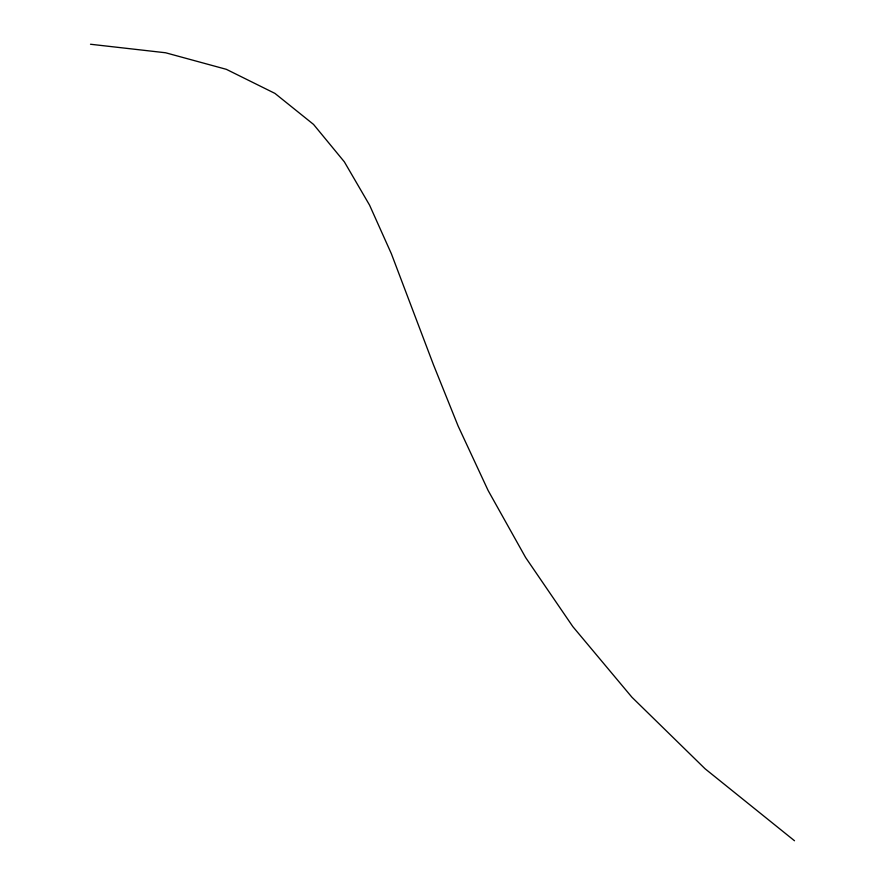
<?xml version="1.0" encoding="UTF-8"?>
<svg xmlns="http://www.w3.org/2000/svg" width="885" height="885" viewBox="0 0 885 885"><rect width="100%" height="100%" fill="white"/><g stroke="black" fill="none" stroke-linecap="round" stroke-linejoin="round"><path stroke-width="1.33" d="M90.502 44.25L165.595 52.768L226.339 69.329L274.925 93.39L313.533 124.409L344.353 161.844L369.565 205.132L391.369 253.741L433.462 364.753L458.131 426.061L488.122 490.5L525.635 557.539L572.838 626.624L631.923 697.225L705.079 768.777L794.498 840.75"/></g></svg>
